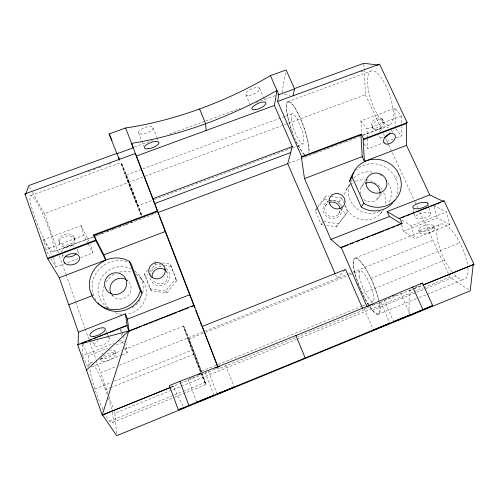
<?xml version="1.0" encoding="UTF-8"?>
<svg xmlns="http://www.w3.org/2000/svg" width="499" height="499" viewBox="0 0 499 499"><rect width="100%" height="100%" fill="white"/><g stroke="black" fill="none" stroke-linecap="round" stroke-linejoin="round"><path stroke-width="0.37" stroke-dasharray="2.5 1.87" d="M82.74 344.478L82.672 355.687L113.816 343.387M409.018 313.659L409.217 290.699L412.492 288.809M282.004 92.452L285.871 71.457M322.766 224.824L321.25 224.6L315.281 210.809L316.902 207.441M317.196 208.389L324.375 199.319L326.153 195.751L329.209 196.194M325.304 206.418L327.98 201.303M321.25 224.6L322.99 221.469L338.397 223.708L347.597 211.907L344.821 205.638M341.497 206.299L339.382 201.502L341.435 197.978L329.976 196.307M346.294 189.757L349.606 184.069M338.559 214.034L341.597 209.106M361.095 187.35L365.087 181.168M326.546 225.373L336.382 226.808L338.397 223.708M336.382 226.808L347.597 211.907M377.469 199.014L381.96 193.163M395.601 178.623L398.857 174.444M317.832 206.268L326.153 195.751M315.281 210.809L316.715 208.994M147.704 269.94L144.298 274.038L149.819 288.746L151.222 290.73L166.772 292.994L176.765 280.794L170.234 264.033L162.007 262.83M149.819 288.746L165.662 291.054L175.841 278.635L170.234 264.033M151.222 290.73L145.795 276.278L147.704 273.982M149.619 271.681L155.831 264.202L161.227 264.988M380.107 213.934L383.425 209.998M345.09 269.978L337.131 278.423L335.596 274.862M367.407 307.546L363.297 310.129L297.76 336.719M415.149 287.274L417.145 286.127M109.674 421.237L182.497 391.603M183.22 391.31L204.846 382.508M112.818 422.416L174.182 397.422M174.899 397.129L205.944 384.48M377.668 314.526L416.472 298.72M419.347 297.547L426.533 294.622M427.25 294.329L463.178 279.696M200.866 371.431A17.309 0.337 69.1 0 0 192.121 347.697A17.309 0.337 69.1 0 0 191.117 346.699A17.309 0.337 69.1 0 0 200.866 371.431L217.452 364.719M218.175 364.426L361.656 306.324M362.374 306.03L365.979 304.571M366.703 304.284L373.19 301.652M170.97 387.205L179.578 383.712M180.295 383.425L218.312 368.006L218.537 368.855L297.042 337.006M368.131 307.253L413.446 288.877M414.17 288.584L422.104 285.366M171.145 387.249L173.309 386.369L183.295 406.791M409.217 290.699L413.534 288.952M414.251 288.659L422.166 285.453M116.517 433.413L114.901 413.172L180.613 386.494M181.337 386.201L296.15 339.582M296.874 339.289L423.239 287.985M423.963 287.692L449.955 277.132L470.189 290.88M372.291 310.322L416.01 292.557M416.727 292.271L425.329 288.778M426.04 288.484L456.142 276.253M452.181 272.061A30.146 10.647 66 0 1 444.634 260.235L362.255 293.418A30.564 7.017 67.2 0 0 368.243 304.602M94.904 389.052L111.452 382.415M114.333 381.261L192.059 350.098M370.925 278.392L459.841 242.739M107.223 394.578L105.501 389.756L109.824 388.022M110.541 387.729L194.797 353.885M188.566 339.164L203.012 333.401M205.9 332.247L348.882 275.205M349.599 274.918L353.211 273.477M353.934 273.19L359.71 270.888M91.217 367.077L121.407 355.082M122.124 354.795L127.158 352.799L126.004 344.017M401.608 224.812L403.348 231.324L414.788 238.553L449.718 224.681L446.617 211.981L434.068 205.663M108.015 393.674L100.623 372.722L116.51 366.385M119.398 365.237L347.928 274.119M348.651 273.832L432.87 240.256M118.887 341.385L121.781 340.243L123.571 344.429M401.957 220.171L411.45 225.866L446.617 211.981M88.323 366.678L88.204 355.881L107.628 348.202M116.267 344.79L125.617 341.091M403.348 231.324L437.136 217.969L449.718 224.681M90.363 362.991L93.251 361.85M100.474 358.987L121.4 350.685M124.288 349.543L183.476 326.072M355.213 257.977L440.742 224.063M51.123 259.037L55.844 267.059L79.803 257.971M80.526 257.696L92.87 253.018L90.344 244.13M364.32 143.781L367.95 148.683L393.437 139.021M396.343 137.917L401.446 135.984L401.408 126.734M87.974 243.493L83.782 235.328L45.609 249.681L49.544 256.367M367.407 138.023L366.94 128.879L401.364 115.943L394.921 108.196L360.883 120.939L361.6 133.108M362.804 135.042L389.75 124.893M53.381 251.82A30.345 4.479 67.9 0 0 40.001 208.333A30.345 4.479 67.9 0 0 32.666 210.896A30.345 4.479 67.9 0 0 53.381 251.82L94.735 236.239M95.459 235.965L97.636 235.148M100.536 234.056L104.166 232.69M107.067 231.592L109.244 230.775M112.144 229.683L115.774 228.311M118.675 227.22L120.852 226.403M125.205 224.762L127.382 223.939M130.283 222.847L133.913 221.481M57.46 250.448L93.138 237.013M93.862 236.738L155.75 213.422M288.453 163.423L314.719 153.53M315.449 153.255L326.39 149.132M327.119 148.858L344.628 142.259M345.358 141.984L357.758 137.312M358.488 137.038L359.947 136.489M362.867 135.385L381.099 128.517M45.453 248.97L43.382 239.757L81.075 225.654L89.084 241.341M284.636 116.529L125.923 175.074L131.312 189.857L137.799 205.75L153.811 199.756M154.54 199.481L292.108 147.966M292.838 147.698L297.204 146.064M297.934 145.789L303.03 143.88M32.535 192.209L44.436 213.547L144.386 176.546M145.115 176.272L283.731 124.962M284.461 124.688L365.436 94.71L364.233 70.952M285.366 116.255L291.952 113.828M31.032 195.521L121.064 162.518M287.486 101.721L370.476 71.295M134.437 146.999L152.682 140.338M169.467 134.212L205.232 121.163M205.962 120.895L240.262 108.383M256.324 102.52L277.488 94.798M88.236 171.668L90.425 170.864M93.338 169.797L95.521 168.999M98.434 167.932L100.617 167.134M108.626 164.202L110.809 163.404M360.808 71.868L363.004 71.064M324.375 199.319L339.382 201.502M154.522 261.738L156.019 261.956M164.314 265.437L171.251 266.447M171.606 386.045L173.309 386.369M284.786 94.149L289.888 95.814M91.043 293.106L93.706 295.146M111.813 295.127L112.868 296.063M127.17 280.02L128.174 281.199M395.657 128.811L401.446 135.984M381.997 118.712L383.269 120.309M391.353 130.445L393.193 132.753M372.123 127.326L373.371 128.935M379.458 136.826L382.153 140.313M360.883 120.939L366.94 128.879M134.842 271.063A22.879 22.062 -34.6 0 1 140.493 277.5L143.637 281.873L145.708 287.019A22.031 21.276 -35.4 0 1 126.927 314.208M144.298 274.038L145.795 276.278M43.382 239.757L52.376 255.189M165.662 291.054L166.772 292.994M29.56 186.869L32.167 191.541M154.852 262.355L155.831 264.202M88.323 244.173L92.87 253.018M125.923 175.074L137.799 205.75M58.882 241.553L59.537 242.863L62.207 244.728A7.99 5.52 -13 0 0 74.07 240.53A7.99 5.52 -13 0 0 67.178 233.931A7.99 5.52 -13 0 0 58.882 241.553L60.023 244.859L62.699 246.731A8.009 5.52 -13.1 0 0 74.594 242.514A8.009 5.52 -13.1 0 0 67.689 235.921A8.009 5.52 -13.1 0 0 59.369 243.549M388.116 182.709L390.212 187.019A21.744 20.565 27.2 0 1 388.977 202.831M383.594 192.77L384.398 194.429A20.97 19.885 27.6 0 1 384.979 204.839M166.498 271.35L167.77 274.675A7.972 7.759 -27.8 0 1 152.756 279.565M345.146 205.582L347.179 209.898A20.97 19.885 27.6 0 0 382.421 211.002M365.436 94.71L382.084 130.638M383.394 133.47L385.359 137.712M385.69 138.416L388.309 144.074M388.64 144.785L414.85 201.359M415.174 202.064L417.8 207.721M419.765 211.969L448.345 273.658M448.663 274.35L449.955 277.132M444.634 260.235L441.503 253.367A30.146 10.647 66 0 1 445.214 224.906A30.146 10.647 66 0 1 467.856 267.264M82.99 356.38L88.342 368.218M82.747 343.73L88.204 355.881M400.585 292.957L409.748 313.453M92.677 341.541L94.561 345.795M100.336 358.8L101.178 360.708M341.435 197.978L343.593 202.85M384.005 299.88L393.661 321.755M341.803 206.985L345.427 215.2M380.656 302.169L389.95 323.29M364.258 308.912L373.452 330.07M105.938 330.5L107.166 333.332M107.472 334.037L108.701 336.869M109.013 337.58L109.624 338.996M114.988 351.346L116.092 353.885A8.258 3.219 -24.9 0 1 104.965 361.376A8.258 3.219 -24.9 0 1 104.397 355.55A8.258 3.219 -24.9 0 1 116.092 353.885M259.542 88.198L263.116 96.457M263.41 97.149L265.194 101.278M359.767 287.617L361.981 292.776M245.913 94.766L251.203 107.148M124.769 347.217L127.158 352.799M175.841 278.635L176.765 280.794M120.733 329.639L121.65 331.785M121.956 332.502L122.873 334.648M123.178 335.365L125.006 339.663M140.493 277.5L142.639 282.839A22.879 22.062 -34.6 0 1 142.776 292.957M153.106 127.813A7.716 2.857 -20.5 0 1 142.452 133.994A7.716 2.857 -20.5 0 1 141.884 128.948A7.716 2.857 -20.5 0 1 153.106 127.813L156.73 137M157.01 137.705L158.127 140.531M138.535 132.746L143.793 146.244M225.573 365.106L234.137 387.137M217.177 394.073L208.401 371.187A9.132 0.362 -22.1 0 0 209.324 371.013M205.239 372.242L214.059 395.308M188.067 379.196L196.799 402.375M44.436 213.547L58.439 253.224M59.418 255.993L65.812 274.101M66.068 274.83L75.355 301.115M75.611 301.845L84.892 328.13M85.148 328.86L88.76 339.083M90.051 342.738L95.983 359.529M96.238 360.259L100.623 372.722M109.038 396.562L113.373 408.843M114.39 411.731L114.901 413.172M105.501 389.756L105.04 388.447A31.924 4.921 70.1 0 0 93.837 365.355M81.075 225.654L83.782 235.328M74.382 237.686L74.906 239.67M78.636 253.698L77.495 249.394A8.109 5.508 -13.4 0 1 76.547 253.261M411.45 225.866L414.788 238.553M413.291 209.48L414.22 213.048M414.407 213.759L415.33 217.327M418.567 229.771L419.229 232.328M428.516 205.158L429.059 207.31M429.24 208.027L430.687 213.772M433.849 226.315L434.498 228.885M434.249 206.386L437.136 217.969M62.126 254.821L63.011 258.445M53.549 257.203L55.844 267.059M360.334 194.092L360.209 189.689A10.148 9.593 27.2 0 1 364.588 183.794M120.427 328.922L121.332 336.469M363.883 64.053L364.195 70.184M367.445 138.784L367.95 148.683M394.921 108.196L395.164 127.438M401.364 115.943L401.396 123.646M109.106 350.367A8.271 3.194 -24.9 0 1 113.547 354.078A8.271 3.194 -24.9 0 1 100.86 358.694M101.858 354.115A8.271 3.194 -24.9 0 1 102.85 353.342M166.136 268.537A9.861 9.606 -27.8 0 1 164.065 284.867L161.614 285.665A9.861 9.606 -27.8 0 1 150.286 277.974M150.199 275.454A9.861 9.606 -27.8 0 1 155.888 267.476L158.326 266.684A9.861 9.606 -27.8 0 1 162.761 266.859M166.055 271.044A7.972 7.759 -27.8 0 1 167.159 272.741M341.778 208.357A9.543 9.132 24.8 0 1 334.997 218.35A9.543 9.132 24.8 0 1 323.701 212.761L323.034 210.422A9.543 9.132 24.8 0 1 328.666 200.841M329.833 200.479A9.543 9.132 24.8 0 1 341.091 206.031M340.012 210.497A7.71 7.379 24.8 0 1 328.685 215.78A7.71 7.379 24.8 0 1 327.675 203.417M304.247 154.534A28.917 6.362 70.4 0 1 296.418 142.24M292.688 133.507A28.917 6.362 70.4 0 1 286.513 103.748A28.917 6.362 70.4 0 1 297.279 111.782L300.361 118.163A28.917 6.362 70.4 0 1 309.024 152.551M379.34 302.313A30.564 7.017 67.2 0 1 368.992 305.781M358.956 285.69A30.564 7.017 67.2 0 1 358.076 259.031A30.564 7.017 67.2 0 1 378.978 300.704M467.925 268.044A30.146 10.647 66 0 1 452.68 272.66M200.885 372.859A31.437 0.611 69.1 0 0 205.788 383.906A31.437 0.611 69.1 0 0 197.111 359.941L194.311 352.612A31.437 0.611 69.1 0 0 183.963 327.837A31.437 0.611 69.1 0 0 200.629 372.217M112.263 412.317A31.924 4.921 70.1 0 1 104.84 413.409M102.894 409.423A31.924 4.921 70.1 0 1 89.808 368.63M89.683 364.825A31.924 4.921 70.1 0 1 93.276 364.644M108.445 398.196A31.924 4.921 70.1 0 1 111.77 410.041M141.479 214.514A29.909 0.555 68.8 0 0 124.95 171.519A29.909 0.555 68.8 0 0 125.112 174.319A29.909 0.555 68.8 0 0 141.573 216.098A29.198 0.543 68.8 0 1 125.28 174.725A29.198 0.543 68.8 0 1 125.654 173.296A29.198 0.543 68.8 0 1 141.785 215.487M355.525 170.577A24.701 23.316 27 0 1 393.973 175.292L396.736 180.944A24.701 23.316 27 0 1 396.343 196.806M201.964 372.996A30.682 0.593 69.1 0 1 201.34 373.944M200.735 372.422A30.682 0.593 69.1 0 1 186.246 334.342A30.682 0.593 69.1 0 1 186.863 333.744A30.682 0.593 69.1 0 1 201.49 371.693M378.853 301.14A29.834 6.849 67.2 0 1 369.753 306.554M368.936 305.332A29.834 6.849 67.2 0 1 362.355 293.256M362.043 292.582A29.834 6.849 67.2 0 1 357.066 258.937A29.834 6.849 67.2 0 1 378.672 300.348M304.889 154.603A28.225 6.213 70.4 0 1 294.31 137.169M294.017 136.458A28.225 6.213 70.4 0 1 292.576 132.809M292.302 132.079A28.225 6.213 70.4 0 1 286.838 104.091A28.225 6.213 70.4 0 1 297.285 112.206L300.292 118.431A28.225 6.213 70.4 0 1 308.656 152.638M198.128 375.516A9.269 0.374 -22 0 1 197.024 375.965M194.816 376.851A9.269 0.374 -22 0 1 192.726 377.656M192.084 377.899A9.269 0.374 -22 0 1 189.445 378.841M375.604 303.735A8.907 0.343 -22.6 0 1 373.576 304.608M364.744 308.07A8.907 0.343 -22.6 0 1 364.07 308.251M396.537 294.971A8.982 0.349 -22.6 0 1 394.566 295.832M390.324 297.604A8.982 0.349 -22.6 0 1 388.328 298.396M386.594 299.063A8.982 0.349 -22.6 0 1 385.24 299.55M95.852 300.024A26.023 25.062 -34 0 1 95.109 298.77L92.733 292.632A26.023 25.062 -34 0 1 101.54 266.94A26.023 25.062 -34 0 1 128.555 262.642M390.174 131.605A6.655 4.323 -38 0 1 389.613 132.99M383.089 137.712A6.655 4.323 -38 0 1 378.835 135.89M379.558 131.53A6.655 4.323 -38 0 1 388.559 127.476M107.216 337.605A8.327 3.075 -24.6 0 1 107.035 342.601A8.327 3.075 -24.6 0 1 95.758 346.4A8.327 3.075 -24.6 0 1 97.997 340.711M63.573 255.756A8.109 5.508 -13.4 0 1 62.425 254.677M61.651 251.926A8.109 5.508 -13.4 0 1 66.199 246.718A8.109 5.508 -13.4 0 1 74.214 246.188M111.982 295.04A10.679 10.298 -34.5 0 0 124.962 297.947A10.679 10.298 -34.5 0 0 130.788 285.833L129.796 283.332A10.679 10.298 -34.5 0 0 127.158 280.313M379.826 194.641A10.148 9.593 27.2 0 1 373.096 201.565A10.148 9.593 27.2 0 1 363.266 199.076M344.179 202.064A20.97 19.885 27.6 0 1 343.998 200.554M344.435 194.604A20.97 19.885 27.6 0 1 349.394 185.603M350.473 184.593A20.97 19.885 27.6 0 1 352.887 182.802M355.538 181.405A20.97 19.885 27.6 0 1 365.237 179.765M366.01 179.833A20.97 19.885 27.6 0 1 373.439 181.992M374.131 182.341A20.97 19.885 27.6 0 1 382.066 189.614M379.689 211.507A21.744 20.565 27.2 0 1 351.658 203.006L349.275 197.966A21.744 20.565 27.2 0 1 349.718 184.25M351.09 181.511A21.744 20.565 27.2 0 1 352.394 179.609M353.916 177.881A21.744 20.565 27.2 0 1 372.921 172.18M379.546 174.513A21.744 20.565 27.2 0 1 383.082 176.858M121.918 314.339A22.031 21.276 -35.4 0 1 115.063 312.567M108.738 308.189A22.031 21.276 -35.4 0 1 105.395 303.729L103.368 298.521A22.031 21.276 -35.4 0 1 104.166 286.027M106.044 282.178A22.031 21.276 -35.4 0 1 114.221 274.3M119.498 272.13A22.031 21.276 -35.4 0 1 132.042 272.435M135.871 274.132A22.031 21.276 -35.4 0 1 143.637 281.873M140.051 299.812A22.879 22.062 -34.6 0 1 134.674 305.999M134.081 306.467A22.879 22.062 -34.6 0 1 132.216 307.746M107.591 307.571A22.879 22.062 -34.6 0 1 100.754 300.161L98.659 294.759A22.879 22.062 -34.6 0 1 106.823 271.762A22.879 22.062 -34.6 0 1 131.162 268.805M430.313 213.123L429.446 212.636A7.89 2.776 -13.8 0 0 416.478 215.474A7.89 2.776 -13.8 0 0 422.11 218.599A7.89 2.776 -13.8 0 0 430.313 213.123M433.469 225.635L432.596 225.118A7.841 2.882 -13.5 0 0 419.69 227.868A7.841 2.882 -13.5 0 0 425.341 231.187A7.841 2.882 -13.5 0 0 433.469 225.635M434.118 228.205L433.244 227.681A7.828 2.907 -13.5 0 0 420.351 230.419A7.828 2.907 -13.5 0 0 426.003 233.769A7.828 2.907 -13.5 0 0 434.118 228.205M386.22 86.389L382.901 80.202A28.537 9.674 71.3 0 0 367.869 86.614A28.537 9.674 71.3 0 0 388.553 125.118A28.537 9.674 71.3 0 0 386.22 86.389M248.995 95.403A7.585 2.763 -24.2 0 0 259.717 88.909A7.585 2.763 -24.2 0 0 249.425 90.063A7.585 2.763 -24.2 0 0 248.995 95.403M376.926 129.846A6.574 4.335 -38.3 0 0 383.887 121.263A6.574 4.335 -38.3 0 0 374.094 122.698A6.574 4.335 -38.3 0 0 376.926 129.846M375.678 128.237A6.562 4.335 -38.3 0 0 382.614 119.673A6.562 4.335 -38.3 0 0 372.84 121.089A6.562 4.335 -38.3 0 0 375.678 128.237M359.473 276.795A16.829 3.861 67.2 0 0 372.111 301.677A16.829 3.861 67.2 0 0 367.981 280.176A16.829 3.861 67.2 0 0 359.473 276.795M291.435 119.28A16.037 3.53 70.4 0 0 302.026 143.774A16.037 3.53 70.4 0 0 299.213 123.39A16.037 3.53 70.4 0 0 291.435 119.28"/><path stroke-width="0.75" d="M423.601 284.867L474.05 264.302L444.041 200.766L443.33 201.409L429.733 194.903L406.517 145.359L406.585 123.459L407.159 122.586L379.571 64.134L277.612 101.447L301.639 156.599L301.396 157.378L304.502 178.58L330.887 239.408L340.773 247.822L348.003 244.972M78.405 332.24L125.436 313.859L127.126 325.647L126.783 325.398L77.626 344.709L128.811 330.956L194.055 305.251L194.167 305.569L135.404 153.492L24.95 193.918L47.449 258.339L59.275 277.706L78.405 332.24L78.143 344.89L77.626 344.709L102.201 415.093L170.421 387.536M473.227 264.744L470.189 290.88L116.697 435.714L102.638 415.025M274.431 105.47L276.933 90.431A213.335 99.064 -23.5 0 1 131.568 143.363L136.314 156.081L274.431 105.47L292.271 146.556L287.723 163.697L334.985 273.44M277.612 101.447L278.791 94.685L270.464 75.623A212.031 104.316 -23.6 0 1 125.617 127.969L109.1 133.938L119.199 159.424M293.013 95.808L294.547 88.934L286.152 69.96L270.464 75.623M25.867 193.899L28.817 185.541L116.916 153.393M129.285 261.283L140.4 291.11L138.086 296.4A26.547 25.549 -33.6 0 1 114.926 309.679A26.547 25.549 -33.6 0 1 92.465 296.799L90.051 290.543A26.547 25.549 -33.6 0 1 100.255 263.403A26.547 25.549 -33.6 0 1 129.285 261.283L131.175 263.927L142.084 293.181L139.82 298.371A26.023 25.062 -34 0 1 98.053 302.968M364.401 161.408L362.237 156.63L360.939 134.955L361.376 134.112L363.615 139.021L363.172 139.845L364.401 161.408L406.517 145.359M392.8 202.688A24.701 23.316 27 0 1 362.368 207.759L361.257 206.96L349.712 181.112L352.088 176.977A25.181 23.727 26.8 0 1 371.892 159.462A25.181 23.727 26.8 0 1 397.192 171.057L400.011 176.808A25.181 23.727 26.8 0 1 392.582 202.257A25.181 23.727 26.8 0 1 365.012 204.103L363.877 203.293L352.088 176.977M361.257 206.96L363.877 203.293M340.773 247.822L341.154 247.317L402.088 223.327L399.736 218.175L444.041 200.766M399.736 218.175L399.169 218.762L387.155 211.545L429.733 194.903M402.088 223.327L401.508 223.901L389.395 216.479L387.155 211.545M86.464 370.046L128.811 330.956L126.783 325.398M420.464 284.212L422.453 283.064L432.677 305.544L408.999 315.954M422.453 283.064L412.723 287.006A644.951 55.763 -22.9 0 1 179.877 381.348L169.342 385.615L178.286 409.741L188.878 405.406A657.096 10.541 -22.4 0 0 422.896 309.548L432.677 305.544M170.253 387.492L102.201 415.093L128.811 330.956L129.147 331.18L141.429 326.346M422.828 285.072L474.05 264.302M143.6 325.491L147.935 323.782M149.376 323.215L152.987 321.793M154.434 321.219L158.046 319.797M159.493 319.229L176.827 312.399M178.998 311.544L183.333 309.842M184.78 309.268L188.391 307.846M191.279 306.71L193.444 305.856M350.173 244.117L353.067 242.982M355.955 241.84L359.573 240.418M361.02 239.851L364.632 238.422M366.079 237.855L369.697 236.432M371.144 235.859L383.432 231.018M385.602 230.164L389.944 228.455M391.384 227.887L395.002 226.459M396.449 225.891L400.061 224.469M129.147 331.18L127.376 319.154L189.845 294.678M330.887 239.408L389.395 216.479M82.466 343.193L86.065 341.778M88.947 340.642L91.111 339.794M93.993 338.665L97.592 337.249M99.033 336.682L102.632 335.266M104.073 334.698L107.678 333.288M109.119 332.721L114.159 330.737M115.6 330.17L119.205 328.76M120.646 328.192L126.403 325.928M401.339 217.907L404.957 216.485M406.404 215.917L410.028 214.495M411.475 213.928L415.093 212.505M416.54 211.938L428.847 207.097M431.024 206.249L435.365 204.54M436.812 203.972L440.436 202.55M68.768 304.777L92.284 295.701M157.565 210.834L93.725 234.873L103.848 254.877L165.418 231.467M304.502 178.58L362.237 156.63M59.275 277.706L105.726 260.004L103.848 254.877M301.639 156.599L361.376 134.112M94.168 235.416L157.796 211.451M301.396 157.378L360.939 134.955M287.723 163.697L157.934 212.599L158.776 214.776M47.449 258.339L95.652 240.15L105.726 260.004M363.615 139.021L407.159 122.586M48.054 258.806L96.089 240.674M363.172 139.845L406.585 123.459M136.595 156.805L152.806 198.752L292.271 146.556M154.596 203.592L290.686 152.544M294.31 88.66L363.84 63.286L378.329 65.082M116.685 153.848L133.277 147.791L125.617 127.969M278.791 94.685L294.547 88.934M178.286 409.741L183.956 408.157M24.95 193.918L25.617 194.591M140.4 291.11L142.084 293.181M412.723 287.006L422.896 309.548M109.1 133.938L111.951 140.331M367.102 306.835L341.154 247.317M362.679 308.7L345.62 269.416L202.164 326.477L217.707 366.696M295.938 335.521L305.188 357.983M199.575 108.975L205.638 123.715L206.143 130.495M111.246 293.911L110.26 291.397A10.679 10.298 -34.5 0 1 114.327 280.426A10.679 10.298 -34.5 0 1 126.035 279.571M194.055 305.251L218.032 367.289M159.331 216.223L194.647 307.615M195.764 310.515L197.167 314.139M197.729 315.593L199.687 320.67M200.249 322.117L201.652 325.747M179.877 381.348L188.878 405.406M152.806 198.752L157.678 211.907M125.436 313.859L127.376 319.154M93.725 234.873L95.652 240.15M118.787 157.372L119.548 160.204M152.151 277.625A7.972 7.759 -27.8 0 1 165.593 270.552M329.384 202.482A7.71 7.379 24.8 0 1 339.975 208.557M394.609 200.199A24.701 23.316 27 0 1 393.748 201.471M349.712 181.112A24.701 23.316 27 0 1 354.003 172.28M198.558 374.556A9.269 0.374 -22 0 1 200.685 373.739M215.163 368.081A9.132 0.362 -22.1 0 1 217.396 367.17M217.951 366.952A9.132 0.362 -22.1 0 1 219.585 366.303M366.802 306.766A8.907 0.343 -22.6 0 1 369.977 305.369M370.682 305.07A8.907 0.343 -22.6 0 1 372.31 304.39M392.108 296.113A8.982 0.349 -22.6 0 1 393.755 295.439M389.345 133.445A6.655 4.323 -38 0 1 384.604 137.3M76.179 253.717A8.109 5.508 -13.4 0 1 65.126 256.53M365.73 183.227A10.148 9.593 27.2 0 1 378.429 187.281L379.558 189.614A10.148 9.593 27.2 0 1 380.013 193.387M197.005 402.275L214.059 395.308L197.005 402.275M393.904 321.637L410.384 314.869L393.904 321.637M217.608 393.879L217.177 394.073L234.137 387.137L217.608 393.879M373.919 329.858L373.452 330.07L389.95 323.29L373.919 329.858M427.786 203.093L426.919 202.631A7.928 2.688 -14 0 0 413.902 205.532A7.928 2.688 -14 0 0 419.516 208.507A7.928 2.688 -14 0 0 427.786 203.093M64.377 262.649L63.716 261.345A8.196 5.501 -13.7 0 1 73.634 253.592A8.196 5.501 -13.7 0 1 77.888 261.994A8.196 5.501 -13.7 0 1 64.377 262.649M386.363 180.445L385.184 178.018A10.598 9.986 26.8 0 0 371.905 173.795A10.598 9.986 26.8 0 0 366.428 185.759L367.601 188.198A10.598 9.986 26.8 0 0 380.912 192.458A10.598 9.986 26.8 0 0 386.363 180.445M126.384 280.719L125.349 278.111A11.178 10.753 -33.6 0 0 111.701 273.633A11.178 10.753 -33.6 0 0 104.896 286.526L105.919 289.152A11.178 10.753 -33.6 0 0 119.604 293.674A11.178 10.753 -33.6 0 0 126.384 280.719M165.15 269.186L164.508 267.171A8.327 8.096 -26.7 0 0 150.667 265.618A8.327 8.096 -26.7 0 0 154.802 278.648A8.327 8.096 -26.7 0 0 165.15 269.186M329.752 204.06A8.046 7.678 24.4 0 0 343.493 206.031A8.046 7.678 24.4 0 0 337.966 193.556A8.046 7.678 24.4 0 0 329.752 204.06M148.228 148.771A7.747 2.707 -20.6 0 0 158.963 142.652A7.747 2.707 -20.6 0 0 147.76 143.962A7.747 2.707 -20.6 0 0 148.228 148.771M255.132 109.755A7.616 2.614 -24.1 0 0 265.948 103.33A7.616 2.614 -24.1 0 0 255.675 104.647A7.616 2.614 -24.1 0 0 255.132 109.755M387.991 144.105A6.718 4.31 -37.7 0 0 395.183 135.435A6.718 4.31 -37.7 0 0 385.228 136.963A6.718 4.31 -37.7 0 0 387.991 144.105M93.931 336.401A8.364 2.982 -24.3 0 0 105.32 329.084A8.364 2.982 -24.3 0 0 93.556 330.949A8.364 2.982 -24.3 0 0 93.931 336.401"/></g></svg>
